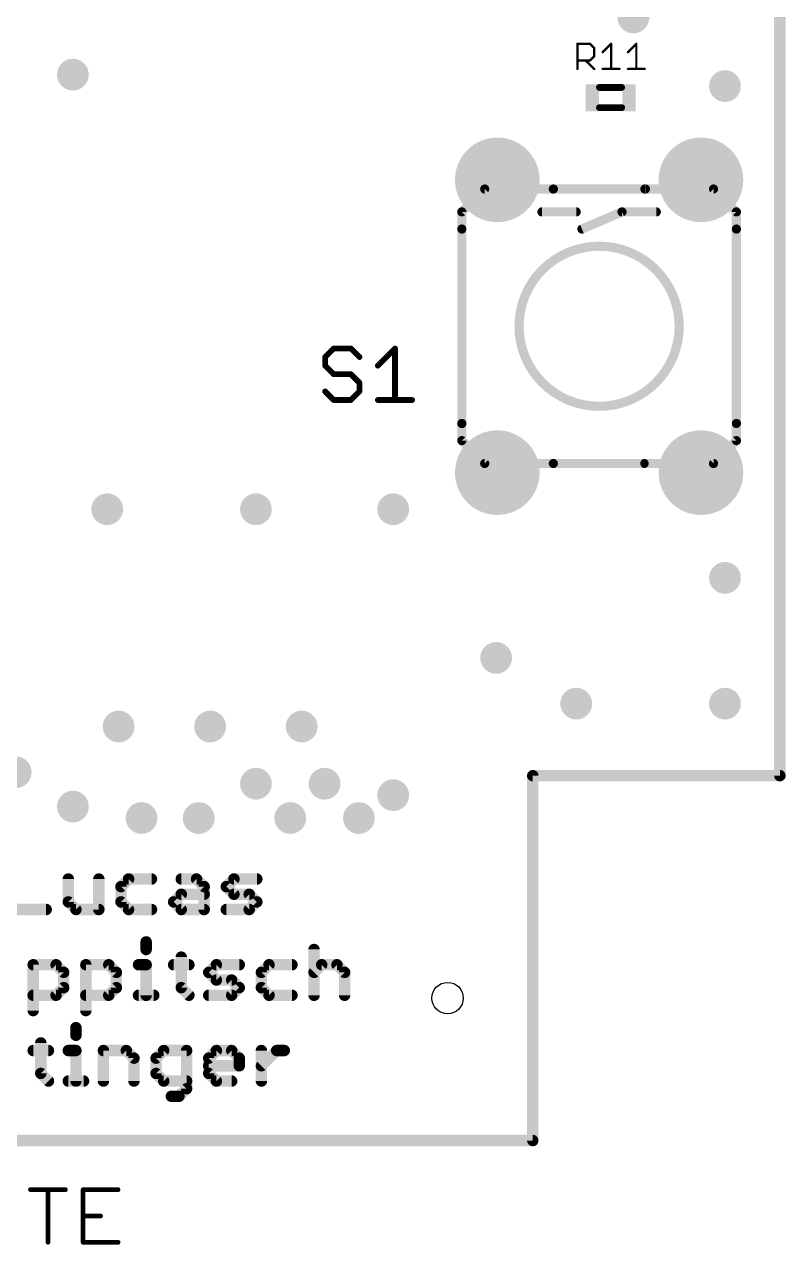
# Model space of a CAD drawing. Extents: x -2.4 to 65.5, y -2.3 to 59.9.
# Drawn here: x 48.07 to 64.97, y -2.11 to 24.99 of the extents above; entities that cross this region are included whole.
import ezdxf

# ---------------------------------------------------------------- set-up
doc = ezdxf.new("R2010")
doc.units = 0
for name, color, linetype in [('17', 94, 'CONTINUOUS'), ('18', 94, 'CONTINUOUS'), ('20', 178, 'CONTINUOUS'), ('21', 251, 'CONTINUOUS'), ('25', 251, 'CONTINUOUS'), ('51', 251, 'CONTINUOUS')]:
    doc.layers.add(name, color=color, linetype=linetype)

# ---------------------------------------------------------------- blocks, each defined once
blk = doc.blocks.new('RECT')
blk.add_solid([(-0.5, -0.5), (0.5, -0.5), (-0.5, 0.5), (0.5, 0.5)])
blk = doc.blocks.new('ROUNDP')
at = {"const_width": 0.5}
blk.add_lwpolyline([(0, -0.25, 1), (0, 0.25, 1), (0, -0.25)], format="xyb", dxfattribs=at)
blk = doc.blocks.new('ROUNDV')
at = {"const_width": 0.5}
blk.add_lwpolyline([(0, -0.25, 1), (0, 0.25, 1), (0, -0.25)], format="xyb", dxfattribs=at)

msp = doc.modelspace()

# ---------------------------------------------------------------- linework, layer by layer
at = {"layer": '20', "const_width": 0.254}
for points in [[(64.8462, 51.6128), (64.8462, 8.3058)], [(64.8462, 8.3058), (59.3598, 8.3058)], [(59.3598, 8.3058), (59.3598, 0.2032)], [(59.3598, 0.2032), (25.1968, 0.2032)]]:
    msp.add_lwpolyline(points, dxfattribs=at)
at = {"layer": '20', "const_width": 0.127}
for points in [[(59.3598, 8.3693, 1), (59.3598, 8.2423)], [(59.4233, 8.3058, 1), (59.2963, 8.3058)], [(64.8462, 8.2423, 1), (64.8462, 8.3693)], [(64.7827, 8.3058, 1), (64.9097, 8.3058)], [(59.3598, 0.1397, 1), (59.3598, 0.2667)], [(59.2963, 0.2032, 1), (59.4233, 0.2032)]]:
    msp.add_lwpolyline(points, format="xyb", dxfattribs=at)
at = {"layer": '20'}
msp.add_circle((57.4675, 3.3655), 0.35, dxfattribs=at)
at = {"layer": '21'}
for points, const_width in [([(61.861, 21.336), (59.817, 21.336)], 0.2032), ([(57.785, 20.447), (57.785, 16.129)], 0.2032), ([(63.881, 16.129), (63.881, 20.447)], 0.2032), ([(61.831, 15.24), (59.817, 15.24)], 0.2032), ([(48.2059, -0.888), (48.9855, -0.888)], 0.1016), ([(48.5957, -2.0574), (48.5957, -0.888)], 0.1016), ([(50.1549, -0.888), (49.3753, -0.888)], 0.1016), ([(49.3753, -0.888), (49.3753, -2.0574)], 0.1016), ([(49.3753, -1.4727), (49.7651, -1.4727)], 0.1016), ([(49.3753, -2.0574), (50.1549, -2.0574)], 0.1016)]:
    msp.add_lwpolyline(points, dxfattribs=dict(at, const_width=const_width))
for points, const_width in [([(59.817, 21.3868, 1), (59.817, 21.2852)], 0.1016), ([(61.861, 21.2852, 1), (61.861, 21.3868)], 0.1016), ([(57.8358, 20.447, 1), (57.7342, 20.447)], 0.1016), ([(63.9318, 20.447, 1), (63.8302, 20.447)], 0.1016), ([(60.833, 16.51, 1), (60.833, 20.066, 1), (60.833, 16.51)], 0.2032), ([(57.7342, 16.129, 1), (57.8358, 16.129)], 0.1016), ([(63.8302, 16.129, 1), (63.9318, 16.129)], 0.1016), ([(59.817, 15.2908, 1), (59.817, 15.1892)], 0.1016), ([(61.831, 15.1892, 1), (61.831, 15.2908)], 0.1016), ([(48.2059, -0.8626, 1), (48.2059, -0.9134)], 0.0508), ([(48.6211, -0.888, 1), (48.5703, -0.888)], 0.0508), ([(48.9855, -0.9134, 1), (48.9855, -0.8626)], 0.0508), ([(49.3753, -0.8626, 1), (49.3753, -0.9134)], 0.0508), ([(49.4007, -0.888, 1), (49.3499, -0.888)], 0.0508), ([(50.1549, -0.9134, 1), (50.1549, -0.8626)], 0.0508), ([(49.3753, -1.4473, 1), (49.3753, -1.4981)], 0.0508), ([(49.7651, -1.4981, 1), (49.7651, -1.4473)], 0.0508), ([(48.5703, -2.0574, 1), (48.6211, -2.0574)], 0.0508), ([(49.3753, -2.032, 1), (49.3753, -2.0828)], 0.0508), ([(49.3499, -2.0574, 1), (49.4007, -2.0574)], 0.0508), ([(50.1549, -2.0828, 1), (50.1549, -2.032)], 0.0508)]:
    msp.add_lwpolyline(points, format="xyb", dxfattribs=dict(at, const_width=const_width))
at = {"layer": '25'}
for points, const_width in [([(60.3504, 24.003), (60.3504, 24.5623)], 0.0508), ([(60.3504, 24.5623), (60.63, 24.5623)], 0.0508), ([(60.63, 24.5623), (60.7233, 24.4691)], 0.0508), ([(60.7233, 24.4691), (60.7233, 24.2826)], 0.0508), ([(60.9117, 24.3758), (61.0981, 24.5623)], 0.0508), ([(61.0981, 24.5623), (61.0981, 24.003)], 0.0508), ([(61.473, 24.3758), (61.6594, 24.5623)], 0.0508), ([(61.6594, 24.5623), (61.6594, 24.003)], 0.0508), ([(60.63, 24.1894), (60.3504, 24.1894)], 0.0508), ([(60.5368, 24.1894), (60.7233, 24.003)], 0.0508), ([(60.7233, 24.2826), (60.63, 24.1894)], 0.0508), ([(60.9117, 24.003), (61.2846, 24.003)], 0.0508), ([(61.473, 24.003), (61.8459, 24.003)], 0.0508), ([(54.9404, 17.7937), (54.7497, 17.603)], 0.127), ([(54.7497, 17.603), (54.7497, 17.4123)], 0.127), ([(55.3217, 17.7937), (54.9404, 17.7937)], 0.127), ([(55.5124, 17.603), (55.3217, 17.7937)], 0.127), ([(55.9191, 17.4123), (56.3004, 17.7937)], 0.127), ([(56.3004, 17.7937), (56.3004, 16.6497)], 0.127), ([(54.7497, 17.4123), (54.9404, 17.2217)], 0.127), ([(54.9404, 17.2217), (55.3217, 17.2217)], 0.127), ([(55.3217, 17.2217), (55.5124, 17.031)], 0.127), ([(55.5124, 17.031), (55.5124, 16.8404)], 0.127), ([(54.9404, 16.6497), (54.7497, 16.8404)], 0.127), ([(55.5124, 16.8404), (55.3217, 16.6497)], 0.127), ([(55.3217, 16.6497), (54.9404, 16.6497)], 0.127), ([(55.9191, 16.6497), (56.6817, 16.6497)], 0.127), ([(49.0471, 6.0119), (49.0471, 5.5035)], 0.254), ([(49.725, 5.334), (49.725, 6.0119)], 0.254), ([(50.3859, 6.0119), (50.2165, 5.8424)], 0.254), ([(50.2165, 5.8424), (50.2165, 5.5035)], 0.254), ([(50.8944, 6.0119), (50.3859, 6.0119)], 0.254), ([(51.5553, 6.0119), (51.8943, 6.0119)], 0.254), ([(51.8943, 6.0119), (52.0638, 5.8424)], 0.254), ([(52.0638, 5.8424), (52.0638, 5.334)], 0.254), ([(52.5553, 5.8424), (52.7247, 6.0119)], 0.254), ([(52.7247, 5.673), (52.5553, 5.8424)], 0.254), ([(52.7247, 6.0119), (53.2332, 6.0119)], 0.254), ([(51.3859, 5.5035), (51.5553, 5.673)], 0.254), ([(51.5553, 5.673), (52.0638, 5.673)], 0.254), ([(53.0637, 5.673), (52.7247, 5.673)], 0.254), ([(53.2332, 5.5035), (53.0637, 5.673)], 0.254), ([(47.8777, 5.334), (48.5556, 5.334)], 0.254), ([(49.0471, 5.5035), (49.2166, 5.334)], 0.254), ([(49.2166, 5.334), (49.725, 5.334)], 0.254), ([(50.2165, 5.5035), (50.3859, 5.334)], 0.254), ([(50.3859, 5.334), (50.8944, 5.334)], 0.254), ([(51.5553, 5.334), (51.3859, 5.5035)], 0.254), ([(52.0638, 5.334), (51.5553, 5.334)], 0.254), ([(52.5553, 5.334), (53.0637, 5.334)], 0.254), ([(53.0637, 5.334), (53.2332, 5.5035)], 0.254), ([(50.7757, 4.6153), (50.7757, 4.4459)], 0.254), ([(51.5553, 4.2764), (51.5553, 3.5985)], 0.254), ([(54.5043, 4.4459), (54.5043, 3.429)], 0.254), ([(48.2675, 3.09), (48.2675, 4.1069)], 0.254), ([(48.2675, 4.1069), (48.7759, 4.1069)], 0.254), ([(48.7759, 4.1069), (48.9454, 3.9374)], 0.254), ([(49.4369, 3.09), (49.4369, 4.1069)], 0.254), ([(49.4369, 4.1069), (49.9453, 4.1069)], 0.254), ([(49.9453, 4.1069), (50.1148, 3.9374)], 0.254), ([(50.6063, 4.1069), (50.7757, 4.1069)], 0.254), ([(50.7757, 4.1069), (50.7757, 3.429)], 0.254), ([(51.3859, 4.1069), (51.7248, 4.1069)], 0.254), ([(52.1655, 3.9374), (52.3349, 4.1069)], 0.254), ([(52.3349, 4.1069), (52.8434, 4.1069)], 0.254), ([(53.5043, 4.1069), (53.3349, 3.9374)], 0.254), ([(54.0128, 4.1069), (53.5043, 4.1069)], 0.254), ([(54.5043, 3.9374), (54.6737, 4.1069)], 0.254), ([(54.6737, 4.1069), (55.0127, 4.1069)], 0.254), ([(55.0127, 4.1069), (55.1822, 3.9374)], 0.254), ([(48.9454, 3.9374), (48.9454, 3.5985)], 0.254), ([(50.1148, 3.9374), (50.1148, 3.5985)], 0.254), ([(52.3349, 3.768), (52.1655, 3.9374)], 0.254), ([(52.6739, 3.768), (52.3349, 3.768)], 0.254), ([(52.8434, 3.5985), (52.6739, 3.768)], 0.254), ([(53.3349, 3.9374), (53.3349, 3.5985)], 0.254), ([(55.1822, 3.9374), (55.1822, 3.429)], 0.254), ([(48.7759, 3.429), (48.2675, 3.429)], 0.254), ([(48.9454, 3.5985), (48.7759, 3.429)], 0.254), ([(49.9453, 3.429), (49.4369, 3.429)], 0.254), ([(50.1148, 3.5985), (49.9453, 3.429)], 0.254), ([(50.6063, 3.429), (50.9452, 3.429)], 0.254), ([(51.5553, 3.5985), (51.7248, 3.429)], 0.254), ([(52.1655, 3.429), (52.6739, 3.429)], 0.254), ([(52.6739, 3.429), (52.8434, 3.5985)], 0.254), ([(53.3349, 3.5985), (53.5043, 3.429)], 0.254), ([(53.5043, 3.429), (54.0128, 3.429)], 0.254), ([(49.2166, 2.7103), (49.2166, 2.5409)], 0.254), ([(48.437, 2.3714), (48.437, 1.6935)], 0.254), ([(48.2675, 2.2019), (48.6064, 2.2019)], 0.254), ([(49.0471, 2.2019), (49.2166, 2.2019)], 0.254), ([(49.2166, 2.2019), (49.2166, 1.524)], 0.254), ([(49.8267, 1.524), (49.8267, 2.2019)], 0.254), ([(49.8267, 2.2019), (50.3351, 2.2019)], 0.254), ([(50.3351, 2.2019), (50.5046, 2.0324)], 0.254), ([(51.1655, 2.2019), (50.9961, 2.0324)], 0.254), ([(51.674, 2.2019), (51.1655, 2.2019)], 0.254), ([(51.674, 1.3545), (51.674, 2.2019)], 0.254), ([(52.1655, 2.0324), (52.3349, 2.2019)], 0.254), ([(52.3349, 2.2019), (52.6739, 2.2019)], 0.254), ([(52.6739, 2.2019), (52.8434, 2.0324)], 0.254), ([(53.3349, 1.524), (53.3349, 2.2019)], 0.254), ([(53.3349, 1.863), (53.6738, 2.2019)], 0.254), ([(53.6738, 2.2019), (53.8433, 2.2019)], 0.254), ([(50.5046, 2.0324), (50.5046, 1.524)], 0.254), ([(50.9961, 2.0324), (50.9961, 1.6935)], 0.254), ([(52.1655, 1.6935), (52.1655, 2.0324)], 0.254), ([(52.8434, 1.863), (52.1655, 1.863)], 0.254), ([(52.8434, 2.0324), (52.8434, 1.863)], 0.254), ([(48.437, 1.6935), (48.6064, 1.524)], 0.254), ([(49.0471, 1.524), (49.386, 1.524)], 0.254), ([(50.9961, 1.6935), (51.1655, 1.524)], 0.254), ([(51.1655, 1.524), (51.674, 1.524)], 0.254), ([(52.3349, 1.524), (52.1655, 1.6935)], 0.254), ([(52.6739, 1.524), (52.3349, 1.524)], 0.254), ([(51.5045, 1.185), (51.674, 1.3545)], 0.254), ([(51.335, 1.185), (51.5045, 1.185)], 0.254)]:
    msp.add_lwpolyline(points, dxfattribs=dict(at, const_width=const_width))
for points, const_width in [([(60.3631, 24.5623, 1), (60.3377, 24.5623)], 0.0254), ([(60.3504, 24.575, 1), (60.3504, 24.5496)], 0.0254), ([(60.639, 24.5713, 1), (60.6211, 24.5533)], 0.0254), ([(60.63, 24.5496, 1), (60.63, 24.575)], 0.0254), ([(60.736, 24.4691, 1), (60.7105, 24.4691)], 0.0254), ([(60.7143, 24.4601, 1), (60.7322, 24.478)], 0.0254), ([(60.9027, 24.3848, 1), (60.9207, 24.3669)], 0.0254), ([(61.1108, 24.5623, 1), (61.0854, 24.5623)], 0.0254), ([(61.1071, 24.5533, 1), (61.0892, 24.5713)], 0.0254), ([(61.464, 24.3848, 1), (61.482, 24.3669)], 0.0254), ([(61.6721, 24.5623, 1), (61.6467, 24.5623)], 0.0254), ([(61.6684, 24.5533, 1), (61.6505, 24.5713)], 0.0254), ([(60.3504, 24.2021, 1), (60.3504, 24.1767)], 0.0254), ([(60.5458, 24.1984, 1), (60.5278, 24.1804)], 0.0254), ([(60.6211, 24.1984, 1), (60.639, 24.1804)], 0.0254), ([(60.63, 24.1767, 1), (60.63, 24.2021)], 0.0254), ([(60.7105, 24.2826, 1), (60.736, 24.2826)], 0.0254), ([(60.7322, 24.2737, 1), (60.7143, 24.2916)], 0.0254), ([(60.3377, 24.003, 1), (60.3631, 24.003)], 0.0254), ([(60.7143, 23.994, 1), (60.7322, 24.012)], 0.0254), ([(60.9117, 24.0157, 1), (60.9117, 23.9903)], 0.0254), ([(61.0854, 24.003, 1), (61.1108, 24.003)], 0.0254), ([(61.2846, 23.9903, 1), (61.2846, 24.0157)], 0.0254), ([(61.473, 24.0157, 1), (61.473, 23.9903)], 0.0254), ([(61.6467, 24.003, 1), (61.6721, 24.003)], 0.0254), ([(61.8459, 23.9903, 1), (61.8459, 24.0157)], 0.0254), ([(54.7272, 17.6255, 1), (54.7722, 17.5806)], 0.0635), ([(54.7815, 17.603, 1), (54.718, 17.603)], 0.0635), ([(54.9404, 17.8254, 1), (54.9404, 17.7619)], 0.0635), ([(54.9628, 17.7712, 1), (54.9179, 17.8161)], 0.0635), ([(55.3441, 17.8161, 1), (55.2992, 17.7712)], 0.0635), ([(55.3217, 17.7619, 1), (55.3217, 17.8254)], 0.0635), ([(55.4899, 17.5806, 1), (55.5348, 17.6255)], 0.0635), ([(56.3322, 17.7937, 1), (56.2687, 17.7937)], 0.0635), ([(56.3229, 17.7712, 1), (56.278, 17.8161)], 0.0635), ([(54.7722, 17.4348, 1), (54.7272, 17.3899)], 0.0635), ([(54.718, 17.4123, 1), (54.7815, 17.4123)], 0.0635), ([(55.8966, 17.4348, 1), (55.9415, 17.3899)], 0.0635), ([(54.9404, 17.2534, 1), (54.9404, 17.1899)], 0.0635), ([(54.9179, 17.1992, 1), (54.9628, 17.2441)], 0.0635), ([(55.3441, 17.2441, 1), (55.2992, 17.1992)], 0.0635), ([(55.3217, 17.1899, 1), (55.3217, 17.2534)], 0.0635), ([(55.5441, 17.031, 1), (55.4806, 17.031)], 0.0635), ([(55.4899, 17.0086, 1), (55.5348, 17.0535)], 0.0635), ([(54.7722, 16.8628, 1), (54.7272, 16.8179)], 0.0635), ([(55.4806, 16.8404, 1), (55.5441, 16.8404)], 0.0635), ([(55.5348, 16.8179, 1), (55.4899, 16.8628)], 0.0635), ([(54.9404, 16.6814, 1), (54.9404, 16.618)], 0.0635), ([(54.9179, 16.6272, 1), (54.9628, 16.6722)], 0.0635), ([(55.2992, 16.6722, 1), (55.3441, 16.6272)], 0.0635), ([(55.3217, 16.618, 1), (55.3217, 16.6814)], 0.0635), ([(55.9191, 16.6814, 1), (55.9191, 16.618)], 0.0635), ([(56.2687, 16.6497, 1), (56.3322, 16.6497)], 0.0635), ([(56.6817, 16.618, 1), (56.6817, 16.6814)], 0.0635), ([(49.1106, 6.0119, 1), (48.9836, 6.0119)], 0.127), ([(49.7885, 6.0119, 1), (49.6615, 6.0119)], 0.127), ([(50.28, 5.8424, 1), (50.153, 5.8424)], 0.127), ([(50.3859, 6.0754, 1), (50.3859, 5.9484)], 0.127), ([(50.4308, 5.967, 1), (50.341, 6.0568)], 0.127), ([(50.8944, 5.9484, 1), (50.8944, 6.0754)], 0.127), ([(51.5553, 6.0754, 1), (51.5553, 5.9484)], 0.127), ([(51.9392, 6.0568, 1), (51.8494, 5.967)], 0.127), ([(51.8943, 5.9484, 1), (51.8943, 6.0754)], 0.127), ([(52.1273, 5.8424, 1), (52.0003, 5.8424)], 0.127), ([(52.6002, 5.8873, 1), (52.5104, 5.7975)], 0.127), ([(52.7247, 6.0754, 1), (52.7247, 5.9484)], 0.127), ([(52.7696, 5.967, 1), (52.6798, 6.0568)], 0.127), ([(53.2332, 5.9484, 1), (53.2332, 6.0754)], 0.127), ([(50.1716, 5.8873, 1), (50.2614, 5.7975)], 0.127), ([(51.5553, 5.7365, 1), (51.5553, 5.6095)], 0.127), ([(51.6002, 5.6281, 1), (51.5104, 5.7179)], 0.127), ([(52.0189, 5.7975, 1), (52.1087, 5.8873)], 0.127), ([(52.0638, 5.6095, 1), (52.0638, 5.7365)], 0.127), ([(52.5104, 5.8873, 1), (52.6002, 5.7975)], 0.127), ([(52.7247, 5.7365, 1), (52.7247, 5.6095)], 0.127), ([(52.6798, 5.6281, 1), (52.7696, 5.7179)], 0.127), ([(53.1086, 5.7179, 1), (53.0188, 5.6281)], 0.127), ([(53.0637, 5.6095, 1), (53.0637, 5.7365)], 0.127), ([(48.5556, 5.2705, 1), (48.5556, 5.3975)], 0.127), ([(49.092, 5.5484, 1), (49.0022, 5.4586)], 0.127), ([(48.9836, 5.5035, 1), (49.1106, 5.5035)], 0.127), ([(49.2166, 5.3975, 1), (49.2166, 5.2705)], 0.127), ([(49.1716, 5.2891, 1), (49.2615, 5.3789)], 0.127), ([(49.725, 5.2705, 1), (49.725, 5.3975)], 0.127), ([(50.2614, 5.5484, 1), (50.1716, 5.4586)], 0.127), ([(50.153, 5.5035, 1), (50.28, 5.5035)], 0.127), ([(50.3859, 5.3975, 1), (50.3859, 5.2705)], 0.127), ([(50.341, 5.2891, 1), (50.4308, 5.3789)], 0.127), ([(50.8944, 5.2705, 1), (50.8944, 5.3975)], 0.127), ([(51.4308, 5.5484, 1), (51.341, 5.4586)], 0.127), ([(51.341, 5.5484, 1), (51.4308, 5.4586)], 0.127), ([(51.5553, 5.3975, 1), (51.5553, 5.2705)], 0.127), ([(51.5104, 5.2891, 1), (51.6002, 5.3789)], 0.127), ([(52.0638, 5.2705, 1), (52.0638, 5.3975)], 0.127), ([(52.5553, 5.3975, 1), (52.5553, 5.2705)], 0.127), ([(53.0188, 5.3789, 1), (53.1086, 5.2891)], 0.127), ([(53.0637, 5.2705, 1), (53.0637, 5.3975)], 0.127), ([(53.2781, 5.4586, 1), (53.1883, 5.5484)], 0.127), ([(53.1883, 5.4586, 1), (53.2781, 5.5484)], 0.127), ([(49.6615, 5.334, 1), (49.7885, 5.334)], 0.127), ([(52.0003, 5.334, 1), (52.1273, 5.334)], 0.127), ([(50.8392, 4.6153, 1), (50.7122, 4.6153)], 0.127), ([(50.7122, 4.4459, 1), (50.8392, 4.4459)], 0.127), ([(51.6188, 4.2764, 1), (51.4918, 4.2764)], 0.127), ([(54.5678, 4.4459, 1), (54.4408, 4.4459)], 0.127), ([(48.331, 4.1069, 1), (48.204, 4.1069)], 0.127), ([(48.2675, 4.1704, 1), (48.2675, 4.0434)], 0.127), ([(48.8208, 4.1518, 1), (48.731, 4.062)], 0.127), ([(48.7759, 4.0434, 1), (48.7759, 4.1704)], 0.127), ([(49.5004, 4.1069, 1), (49.3734, 4.1069)], 0.127), ([(49.4369, 4.1704, 1), (49.4369, 4.0434)], 0.127), ([(49.9902, 4.1518, 1), (49.9004, 4.062)], 0.127), ([(49.9453, 4.0434, 1), (49.9453, 4.1704)], 0.127), ([(50.6063, 4.1704, 1), (50.6063, 4.0434)], 0.127), ([(50.8392, 4.1069, 1), (50.7122, 4.1069)], 0.127), ([(50.7757, 4.0434, 1), (50.7757, 4.1704)], 0.127), ([(51.3859, 4.1704, 1), (51.3859, 4.0434)], 0.127), ([(51.7248, 4.0434, 1), (51.7248, 4.1704)], 0.127), ([(52.3349, 4.1704, 1), (52.3349, 4.0434)], 0.127), ([(52.3798, 4.062, 1), (52.29, 4.1518)], 0.127), ([(52.8434, 4.0434, 1), (52.8434, 4.1704)], 0.127), ([(53.5043, 4.1704, 1), (53.5043, 4.0434)], 0.127), ([(53.5492, 4.062, 1), (53.4594, 4.1518)], 0.127), ([(54.0128, 4.0434, 1), (54.0128, 4.1704)], 0.127), ([(54.6737, 4.1704, 1), (54.6737, 4.0434)], 0.127), ([(54.7186, 4.062, 1), (54.6288, 4.1518)], 0.127), ([(55.0576, 4.1518, 1), (54.9678, 4.062)], 0.127), ([(55.0127, 4.0434, 1), (55.0127, 4.1704)], 0.127), ([(49.0089, 3.9374, 1), (48.8819, 3.9374)], 0.127), ([(48.9005, 3.8925, 1), (48.9903, 3.9823)], 0.127), ([(50.1783, 3.9374, 1), (50.0513, 3.9374)], 0.127), ([(50.0699, 3.8925, 1), (50.1597, 3.9823)], 0.127), ([(52.2104, 3.9823, 1), (52.1206, 3.8925)], 0.127), ([(52.1206, 3.9823, 1), (52.2104, 3.8925)], 0.127), ([(52.3349, 3.8315, 1), (52.3349, 3.7045)], 0.127), ([(52.29, 3.7231, 1), (52.3798, 3.8129)], 0.127), ([(52.7188, 3.8129, 1), (52.629, 3.7231)], 0.127), ([(52.6739, 3.7045, 1), (52.6739, 3.8315)], 0.127), ([(53.3984, 3.9374, 1), (53.2714, 3.9374)], 0.127), ([(53.29, 3.9823, 1), (53.3798, 3.8925)], 0.127), ([(54.4594, 3.9823, 1), (54.5492, 3.8925)], 0.127), ([(55.2457, 3.9374, 1), (55.1187, 3.9374)], 0.127), ([(55.1373, 3.8925, 1), (55.2271, 3.9823)], 0.127), ([(48.2675, 3.4925, 1), (48.2675, 3.3655)], 0.127), ([(48.731, 3.4739, 1), (48.8208, 3.3841)], 0.127), ([(48.7759, 3.3655, 1), (48.7759, 3.4925)], 0.127), ([(48.8819, 3.5985, 1), (49.0089, 3.5985)], 0.127), ([(48.9903, 3.5536, 1), (48.9005, 3.6434)], 0.127), ([(49.4369, 3.4925, 1), (49.4369, 3.3655)], 0.127), ([(49.9004, 3.4739, 1), (49.9902, 3.3841)], 0.127), ([(49.9453, 3.3655, 1), (49.9453, 3.4925)], 0.127), ([(50.0513, 3.5985, 1), (50.1783, 3.5985)], 0.127), ([(50.1597, 3.5536, 1), (50.0699, 3.6434)], 0.127), ([(50.6063, 3.4925, 1), (50.6063, 3.3655)], 0.127), ([(50.9452, 3.3655, 1), (50.9452, 3.4925)], 0.127), ([(51.6002, 3.6434, 1), (51.5104, 3.5536)], 0.127), ([(51.4918, 3.5985, 1), (51.6188, 3.5985)], 0.127), ([(51.6799, 3.3841, 1), (51.7697, 3.4739)], 0.127), ([(52.1655, 3.4925, 1), (52.1655, 3.3655)], 0.127), ([(52.629, 3.4739, 1), (52.7188, 3.3841)], 0.127), ([(52.6739, 3.3655, 1), (52.6739, 3.4925)], 0.127), ([(52.8883, 3.5536, 1), (52.7985, 3.6434)], 0.127), ([(52.7985, 3.5536, 1), (52.8883, 3.6434)], 0.127), ([(53.3798, 3.6434, 1), (53.29, 3.5536)], 0.127), ([(53.2714, 3.5985, 1), (53.3984, 3.5985)], 0.127), ([(53.5043, 3.4925, 1), (53.5043, 3.3655)], 0.127), ([(53.4594, 3.3841, 1), (53.5492, 3.4739)], 0.127), ([(54.0128, 3.3655, 1), (54.0128, 3.4925)], 0.127), ([(50.7122, 3.429, 1), (50.8392, 3.429)], 0.127), ([(54.4408, 3.429, 1), (54.5678, 3.429)], 0.127), ([(55.1187, 3.429, 1), (55.2457, 3.429)], 0.127), ([(48.204, 3.09, 1), (48.331, 3.09)], 0.127), ([(49.3734, 3.09, 1), (49.5004, 3.09)], 0.127), ([(49.2801, 2.7103, 1), (49.1531, 2.7103)], 0.127), ([(48.5005, 2.3714, 1), (48.3735, 2.3714)], 0.127), ([(49.1531, 2.5409, 1), (49.2801, 2.5409)], 0.127), ([(48.2675, 2.2654, 1), (48.2675, 2.1384)], 0.127), ([(48.6064, 2.1384, 1), (48.6064, 2.2654)], 0.127), ([(49.0471, 2.2654, 1), (49.0471, 2.1384)], 0.127), ([(49.2801, 2.2019, 1), (49.1531, 2.2019)], 0.127), ([(49.2166, 2.1384, 1), (49.2166, 2.2654)], 0.127), ([(49.8902, 2.2019, 1), (49.7632, 2.2019)], 0.127), ([(49.8267, 2.2654, 1), (49.8267, 2.1384)], 0.127), ([(50.38, 2.2468, 1), (50.2902, 2.157)], 0.127), ([(50.3351, 2.1384, 1), (50.3351, 2.2654)], 0.127), ([(51.1655, 2.2654, 1), (51.1655, 2.1384)], 0.127), ([(51.2104, 2.157, 1), (51.1206, 2.2468)], 0.127), ([(51.7375, 2.2019, 1), (51.6105, 2.2019)], 0.127), ([(51.674, 2.1384, 1), (51.674, 2.2654)], 0.127), ([(52.3349, 2.2654, 1), (52.3349, 2.1384)], 0.127), ([(52.3798, 2.157, 1), (52.29, 2.2468)], 0.127), ([(52.7188, 2.2468, 1), (52.629, 2.157)], 0.127), ([(52.6739, 2.1384, 1), (52.6739, 2.2654)], 0.127), ([(53.3984, 2.2019, 1), (53.2714, 2.2019)], 0.127), ([(53.6738, 2.2654, 1), (53.6738, 2.1384)], 0.127), ([(53.7187, 2.157, 1), (53.6289, 2.2468)], 0.127), ([(53.8433, 2.1384, 1), (53.8433, 2.2654)], 0.127), ([(50.5681, 2.0324, 1), (50.4411, 2.0324)], 0.127), ([(50.4597, 1.9875, 1), (50.5495, 2.0773)], 0.127), ([(51.0596, 2.0324, 1), (50.9326, 2.0324)], 0.127), ([(50.9512, 2.0773, 1), (51.041, 1.9875)], 0.127), ([(52.229, 2.0324, 1), (52.102, 2.0324)], 0.127), ([(52.1206, 2.0773, 1), (52.2104, 1.9875)], 0.127), ([(52.1655, 1.9265, 1), (52.1655, 1.7995)], 0.127), ([(52.9069, 2.0324, 1), (52.7799, 2.0324)], 0.127), ([(52.7799, 1.863, 1), (52.9069, 1.863)], 0.127), ([(52.7985, 1.9875, 1), (52.8883, 2.0773)], 0.127), ([(52.8434, 1.7995, 1), (52.8434, 1.9265)], 0.127), ([(53.29, 1.9079, 1), (53.3798, 1.8181)], 0.127), ([(48.4819, 1.7384, 1), (48.3921, 1.6486)], 0.127), ([(48.3735, 1.6935, 1), (48.5005, 1.6935)], 0.127), ([(48.5615, 1.4791, 1), (48.6513, 1.5689)], 0.127), ([(49.0471, 1.5875, 1), (49.0471, 1.4605)], 0.127), ([(49.386, 1.4605, 1), (49.386, 1.5875)], 0.127), ([(51.041, 1.7384, 1), (50.9512, 1.6486)], 0.127), ([(50.9326, 1.6935, 1), (51.0596, 1.6935)], 0.127), ([(51.1655, 1.5875, 1), (51.1655, 1.4605)], 0.127), ([(51.1206, 1.4791, 1), (51.2104, 1.5689)], 0.127), ([(51.674, 1.4605, 1), (51.674, 1.5875)], 0.127), ([(52.2104, 1.7384, 1), (52.1206, 1.6486)], 0.127), ([(52.102, 1.6935, 1), (52.229, 1.6935)], 0.127), ([(52.3349, 1.5875, 1), (52.3349, 1.4605)], 0.127), ([(52.29, 1.4791, 1), (52.3798, 1.5689)], 0.127), ([(52.6739, 1.4605, 1), (52.6739, 1.5875)], 0.127), ([(49.1531, 1.524, 1), (49.2801, 1.524)], 0.127), ([(49.7632, 1.524, 1), (49.8902, 1.524)], 0.127), ([(50.4411, 1.524, 1), (50.5681, 1.524)], 0.127), ([(51.6105, 1.3545, 1), (51.7375, 1.3545)], 0.127), ([(51.7189, 1.3096, 1), (51.6291, 1.3994)], 0.127), ([(53.2714, 1.524, 1), (53.3984, 1.524)], 0.127), ([(51.335, 1.2485, 1), (51.335, 1.1215)], 0.127), ([(51.4596, 1.2299, 1), (51.5494, 1.1401)], 0.127), ([(51.5045, 1.1215, 1), (51.5045, 1.2485)], 0.127)]:
    msp.add_lwpolyline(points, format="xyb", dxfattribs=dict(at, const_width=const_width))
at = {"layer": '51'}
for points, const_width in [([(60.842, 23.592), (61.332, 23.592)], 0.1524), ([(61.332, 23.144), (60.842, 23.144)], 0.1524), ([(57.785, 20.828), (58.293, 21.336)], 0.2032), ([(58.293, 21.336), (59.817, 21.336)], 0.2032), ([(63.373, 21.336), (61.849, 21.336)], 0.2032), ([(63.881, 20.828), (63.373, 21.336)], 0.2032), ([(57.785, 20.828), (57.785, 20.447)], 0.2032), ([(60.325, 20.828), (59.563, 20.828)], 0.2032), ([(61.341, 20.828), (60.452, 20.447)], 0.2032), ([(62.103, 20.828), (61.341, 20.828)], 0.2032), ([(63.881, 20.828), (63.881, 20.447)], 0.2032), ([(57.785, 15.748), (57.785, 16.129)], 0.2032), ([(63.881, 15.748), (63.881, 16.129)], 0.2032), ([(57.785, 15.748), (58.293, 15.24)], 0.2032), ([(63.373, 15.24), (63.881, 15.748)], 0.2032), ([(58.293, 15.24), (59.817, 15.24)], 0.2032), ([(61.849, 15.24), (63.373, 15.24)], 0.2032)]:
    msp.add_lwpolyline(points, dxfattribs=dict(at, const_width=const_width))
for points, const_width in [([(60.842, 23.6301, 1), (60.842, 23.5539)], 0.0762), ([(61.332, 23.5539, 1), (61.332, 23.6301)], 0.0762), ([(60.842, 23.1821, 1), (60.842, 23.1059)], 0.0762), ([(61.332, 23.1059, 1), (61.332, 23.1821)], 0.0762), ([(58.293, 21.3868, 1), (58.293, 21.2852)], 0.1016), ([(58.3289, 21.3001, 1), (58.2571, 21.3719)], 0.1016), ([(59.817, 21.2852, 1), (59.817, 21.3868)], 0.1016), ([(61.849, 21.3868, 1), (61.849, 21.2852)], 0.1016), ([(63.4089, 21.3719, 1), (63.3371, 21.3001)], 0.1016), ([(63.373, 21.2852, 1), (63.373, 21.3868)], 0.1016), ([(57.8358, 20.828, 1), (57.7342, 20.828)], 0.1016), ([(57.7491, 20.8639, 1), (57.8209, 20.7921)], 0.1016), ([(59.563, 20.8788, 1), (59.563, 20.7772)], 0.1016), ([(60.325, 20.7772, 1), (60.325, 20.8788)], 0.1016), ([(61.341, 20.8788, 1), (61.341, 20.7772)], 0.1016), ([(61.361, 20.7813, 1), (61.321, 20.8747)], 0.1016), ([(62.103, 20.7772, 1), (62.103, 20.8788)], 0.1016), ([(63.9318, 20.828, 1), (63.8302, 20.828)], 0.1016), ([(63.8451, 20.7921, 1), (63.9169, 20.8639)], 0.1016), ([(57.7342, 20.447, 1), (57.8358, 20.447)], 0.1016), ([(60.432, 20.4937, 1), (60.472, 20.4003)], 0.1016), ([(63.8302, 20.447, 1), (63.9318, 20.447)], 0.1016), ([(57.8358, 16.129, 1), (57.7342, 16.129)], 0.1016), ([(63.9318, 16.129, 1), (63.8302, 16.129)], 0.1016), ([(57.8209, 15.7839, 1), (57.7491, 15.7121)], 0.1016), ([(57.7342, 15.748, 1), (57.8358, 15.748)], 0.1016), ([(63.8302, 15.748, 1), (63.9318, 15.748)], 0.1016), ([(63.9169, 15.7121, 1), (63.8451, 15.7839)], 0.1016), ([(58.293, 15.2908, 1), (58.293, 15.1892)], 0.1016), ([(58.2571, 15.2041, 1), (58.3289, 15.2759)], 0.1016), ([(59.817, 15.1892, 1), (59.817, 15.2908)], 0.1016), ([(61.849, 15.2908, 1), (61.849, 15.1892)], 0.1016), ([(63.3371, 15.2759, 1), (63.4089, 15.2041)], 0.1016), ([(63.373, 15.1892, 1), (63.373, 15.2908)], 0.1016)]:
    msp.add_lwpolyline(points, format="xyb", dxfattribs=dict(at, const_width=const_width))

# ---------------------------------------------------------------- block references
at = {"layer": '17', "xscale": 1.8796, "yscale": 1.8796, "rotation": 270}
for p in [(58.5724, 21.5392), (58.5724, 21.5392), (63.0936, 21.5392), (63.0936, 21.5392), (58.5724, 15.0368), (58.5724, 15.0368), (63.0936, 15.0368), (63.0936, 15.0368)]:
    msp.add_blockref('ROUNDP', p, dxfattribs=at)
at = {"layer": '18', "xscale": 0.7048, "yscale": 0.7048}
for p in [(61.595, 25.146), (49.149, 23.876), (63.627, 23.622), (49.911, 14.224), (53.213, 14.224), (56.261, 14.224), (63.627, 12.7), (58.547, 10.922), (60.325, 9.906), (63.627, 9.906), (50.165, 9.398), (52.197, 9.398), (54.229, 9.398), (47.879, 8.382), (53.213, 8.128), (54.737, 8.128), (56.261, 7.874), (49.149, 7.62), (50.673, 7.366), (51.943, 7.366), (53.975, 7.366), (55.499, 7.366)]:
    msp.add_blockref('ROUNDV', p, dxfattribs=at)
at = {"layer": '51', "xscale": 0.3, "yscale": 0.5999}
for p in [(60.683, 23.3632), (61.4958, 23.3632)]:
    msp.add_blockref('RECT', p, dxfattribs=at)

doc.saveas('drawing.dxf')
